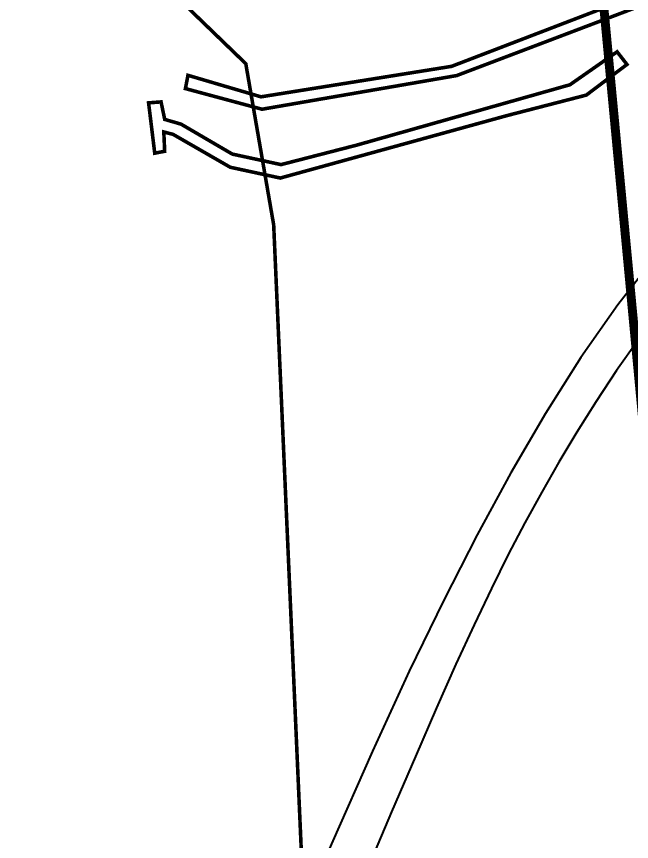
# Model space of a CAD drawing. Header units: metres. Extents: x 561401 to 594056, y 8460144 to 8508504.
# Drawn here: x 572499.91 to 572534.36, y 8467055.4 to 8467101.6 of the extents above; entities that cross this region are included whole.
import ezdxf

# ---------------------------------------------------------------- set-up
doc = ezdxf.new("R2010")
doc.units = ezdxf.units.M
for name, color, linetype in [('1.1. DERECHO DE VIA', 230, 'Continuous'), ('1.1. VIA EXISTENTE', 252, 'Continuous'), ('1.2. AFECTADOS BASE GRAFICA ESTATAL NO INSCRITO', 30, 'Continuous'), ('1.7 PIRCA DE PIEDRA', 8, 'Continuous')]:
    doc.layers.add(name, color=color, linetype=linetype)

msp = doc.modelspace()

# ---------------------------------------------------------------- linework, layer by layer
at = {"layer": '1.1. DERECHO DE VIA', "color": 230, "linetype": 'Continuous', "lineweight": 40, "ltscale": 0.2, "const_width": 0.5}
msp.add_lwpolyline([(572553.566, 8466851.173), (572546.206, 8466869.708), (572536.609, 8466887.234), (572526.175, 8466904.296), (572517.815, 8466922.291), (572516.524, 8466941.635), (572522.4, 8466960.64), (572530.366, 8466978.985), (572537.117, 8466997.762), (572539.888, 8467017.373), (572538.927, 8467037.33), (572537.048, 8467057.242), (572535.169, 8467077.153), (572533.29, 8467097.065), (572531.411, 8467116.977), (572529.488, 8467136.884), (572526.09, 8467156.535), (572519.148, 8467175.161)], dxfattribs=at)
at = {"layer": '1.1. VIA EXISTENTE', "color": 253, "linetype": 'Continuous', "lineweight": 40, "ltscale": 0.2, "true_color": 0x84a4a6}
for points in [[(572542.807, 8467095.059), (572540.335, 8467093.019), (572537.984, 8467090.728), (572535.742, 8467088.202), (572533.596, 8467085.455), (572531.534, 8467082.504), (572529.541, 8467079.362), (572527.606, 8467076.046), (572525.715, 8467072.571), (572523.843, 8467068.918), (572521.916, 8467064.938), (572519.848, 8467060.448), (572517.551, 8467055.265), (572514.938, 8467049.206), (572511.924, 8467042.087), (572508.422, 8467033.726), (572504.344, 8467023.94)], [(572543.122, 8467091.73), (572541.108, 8467090.227), (572539.285, 8467088.637), (572537.634, 8467086.979), (572536.136, 8467085.272), (572534.773, 8467083.534), (572533.527, 8467081.784), (572532.379, 8467080.04), (572531.31, 8467078.321), (572530.302, 8467076.637), (572529.336, 8467074.958), (572528.396, 8467073.247), (572527.462, 8467071.466), (572526.517, 8467069.576), (572525.542, 8467067.541), (572524.521, 8467065.321), (572523.434, 8467062.88), (572522.255, 8467060.164), (572520.927, 8467057.059), (572519.382, 8467053.438)]]:
    msp.add_lwpolyline(points, dxfattribs=at)
at = {"layer": '1.2. AFECTADOS BASE GRAFICA ESTATAL NO INSCRITO', "color": 64, "linetype": 'Continuous', "lineweight": -3, "const_width": 0.2}
msp.add_lwpolyline([(572505.447, 8467162.756), (572508.394, 8467152.501), (572500.015, 8467124.396), (572504.916, 8467111.675), (572506.018, 8467105.473), (572512.755, 8467098.961), (572514.318, 8467089.934), (572515.287, 8467067.98), (572516.324, 8467044.495), (572514.157, 8467018.193), (572509.012, 8466988.577)], dxfattribs=at)
at = {"layer": '1.7 PIRCA DE PIEDRA', "color": 64, "linetype": 'Continuous', "lineweight": -3, "const_width": 0.2}
msp.add_lwpolyline([(572535.418, 8467102.411), (572524.569, 8467098.296), (572513.667, 8467096.411), (572509.373, 8467097.567), (572509.515, 8467098.311), (572513.607, 8467097.106), (572524.282, 8467098.812), (572535.255, 8467103.021)], dxfattribs=at)
msp.add_lwpolyline([(572507.654, 8467093.948), (572508.211, 8467094.057), (572508.162, 8467095.138), (572508.688, 8467095), (572511.886, 8467093.161), (572514.688, 8467092.557), (572520.58, 8467094.18), (572527.41, 8467096.061), (572531.831, 8467097.202), (572534.11, 8467098.919), (572533.558, 8467099.628), (572530.914, 8467097.781), (572518.979, 8467094.403), (572514.731, 8467093.309), (572511.999, 8467093.899), (572509.127, 8467095.576), (572508.213, 8467095.841), (572508.008, 8467096.822), (572507.31, 8467096.768)], close=True, dxfattribs=at)

doc.saveas('drawing.dxf')
